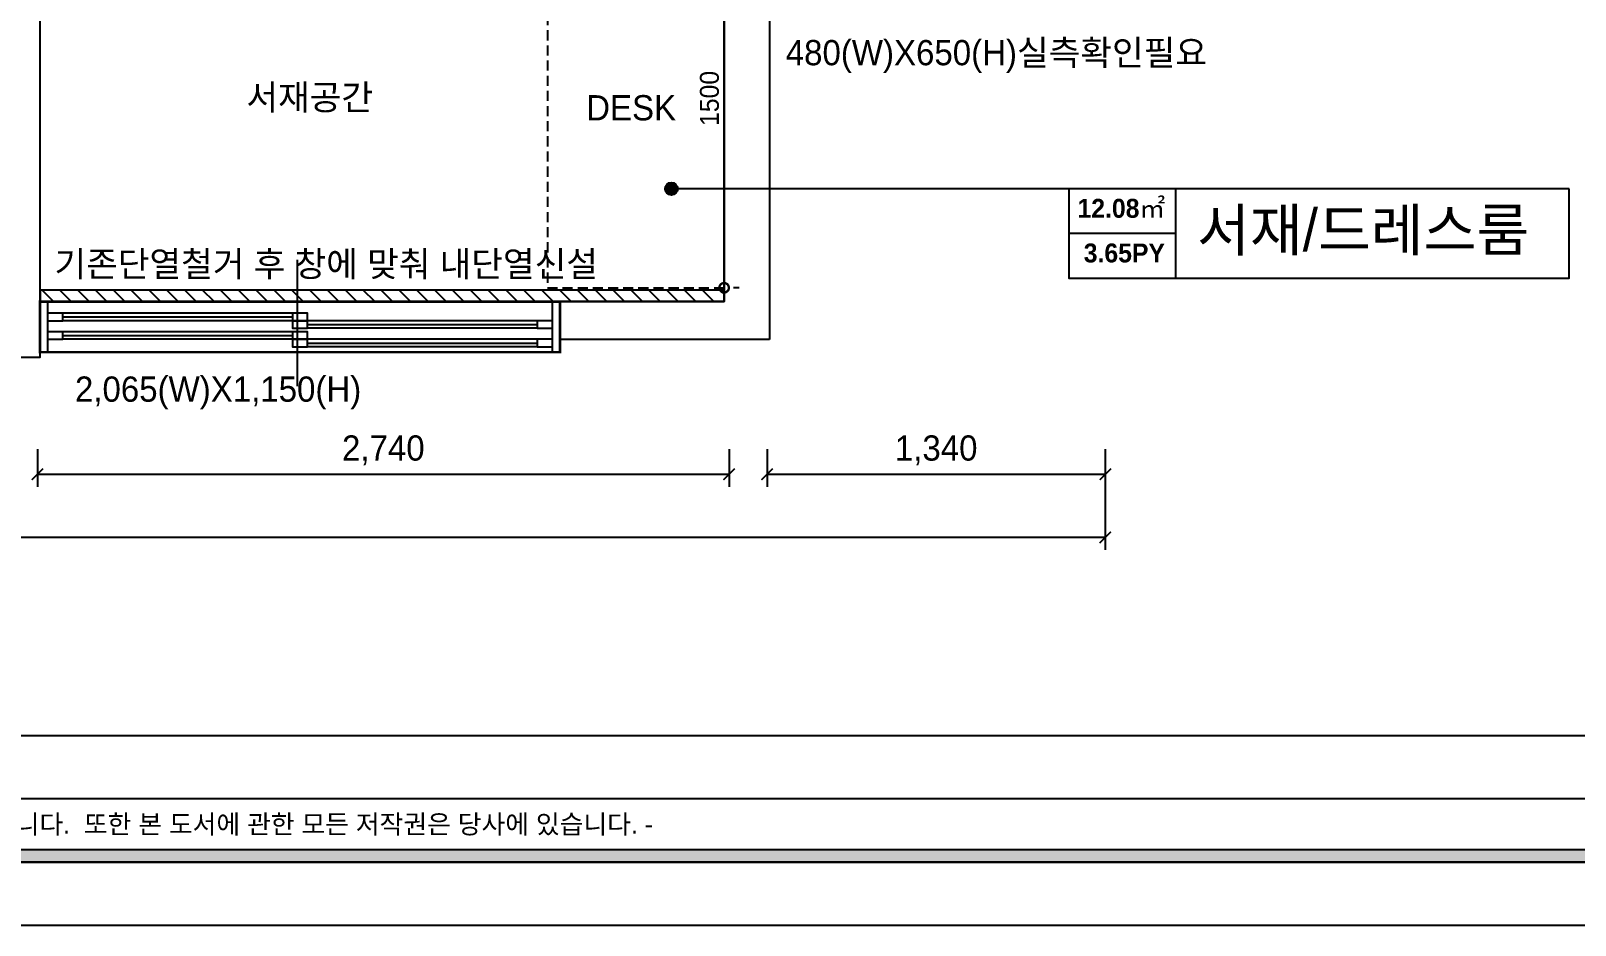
# Model space of a CAD drawing. Header units: inches. Extents: x 199882 to 277715, y -17863 to 11882.
# Drawn here: x 213457 to 219574, y -3468 to 75 of the extents above; entities that cross this region are included whole.
import ezdxf
from ezdxf.enums import TextEntityAlignment as Align

# ---------------------------------------------------------------- set-up
doc = ezdxf.new("R2010")
doc.units = ezdxf.units.IN
doc.header["$LTSCALE"] = 50
doc.header["$MEASUREMENT"] = 0
doc.linetypes.add('DH-HID2', pattern=[1.2, 0.8, -0.4])
for name, color, linetype in [('0-ELC TEXT', 7, 'Continuous'), ('03-TEXT', 3, 'Continuous'), ('04-WIN', 4, 'Continuous'), ('07-DIM WAL', 5, 'Continuous'), ('3.기호.계단선', 30, 'Continuous'), ('FORM(YOURNAME)-1', 1, 'Continuous'), ('FORM(YOURNAME)-11', 1, 'Continuous'), ('FU-FURM', 251, 'DH-HID2'), ('도면층2', 2, 'Continuous'), ('도면층4', 4, 'Continuous'), ('도면층5', 5, 'Continuous'), ('치수', 7, 'Continuous')]:
    doc.layers.add(name, color=color, linetype=linetype)
doc.styles.add('YOURNAME', font='HY울릉도M.TTF')
doc.styles.add('넥슨고딕', font='NEXONLv1GothicBold.ttf')
doc.styles.add('스타일1', font='HY울릉도M.TTF')
doc.styles.add('코레일둥고', font='Korail_Round_Gothic_Medium.ttf')
doc.dimstyles.new('30', dxfattribs={"dimscale": 30, "dimtxt": 2.5, "dimasz": 2.5, "dimexe": 1.25, "dimexo": 2, "dimtad": 1, "dimdec": 0, "dimtxsty": '스타일1', "dimblk": 'DOTSMALL', "dimcen": 2.5, "dimclrd": 1, "dimclre": 1, "dimclrt": 7, "dimadec": 0, "dimazin": 0, "dimtfac": 1, "dimtdec": 0, "dimtix": 1, "dimtmove": 0, "dimatfit": 3, "dimldrblk": 'DOTSMALL', "dimfxl": 0, "dimarcsym": 0})
doc.dimstyles.new('YOURNAME-50', dxfattribs={"dimscale": 50, "dimtxt": 2, "dimasz": 0.9, "dimexe": 1, "dimexo": 3, "dimgap": 0.7, "dimtad": 1, "dimdec": 0, "dimzin": 0, "dimdsep": 46, "dimlunit": 6, "dimtxsty": 'YOURNAME', "dimblk": 'ARCHTICK', "dimcen": 0, "dimclrd": 1, "dimclre": 1, "dimclrt": 7, "dimadec": 0, "dimazin": 0, "dimtfac": 1, "dimtdec": 0, "dimtix": 1, "dimtmove": 2, "dimatfit": 3, "dimldrblk": 'ARCHTICK', "dimfxl": 0, "dimtolj": 1, "dimtzin": 0, "dimarcsym": 0})

# ---------------------------------------------------------------- blocks, each defined once
blk = doc.blocks.new('_ArchTick')
at = {"color": 0, "linetype": 'ByBlock', "const_width": 0.15}
blk.add_lwpolyline([(-0.5, -0.5), (0.5, 0.5)], dxfattribs=at)
blk = doc.blocks.new('*D40')
at = {"layer": 'Defpoints', "color": 0}
for p in [(213483.3, -1431.5), (216223.3, -1431.5), (216223.3, -1681.5)]:
    blk.add_point(p, dxfattribs=at)
at = {"layer": '치수', "color": 1, "lineweight": -2}
for p, q in [((213483.3, -1581.5), (213483.3, -1731.5)), ((216223.3, -1581.5), (216223.3, -1731.5)), ((213483.3, -1681.5), (216223.3, -1681.5))]:
    blk.add_line(p, q, dxfattribs=at)
at = {"layer": '치수', "color": 1, "lineweight": -2, "xscale": 45, "yscale": 45, "zscale": 45, "rotation": 180}
blk.add_blockref('_ArchTick', (213483.3, -1681.5), dxfattribs=at)
at = {"layer": '치수', "color": 1, "lineweight": -2, "xscale": 45, "yscale": 45, "zscale": 45}
blk.add_blockref('_ArchTick', (216223.3, -1681.5), dxfattribs=at)
at = {"layer": '치수', "color": 7, "insert": (214853.3, -1586.8), "char_height": 100, "attachment_point": 5, "style": 'YOURNAME'}
blk.add_mtext('\\A1;2,740', dxfattribs=at)
blk = doc.blocks.new('*D41')
at = {"layer": 'Defpoints', "color": 0}
for p in [(205558.3, -1431.5), (217713.3, -1431.5), (205558.3, -1931.5)]:
    blk.add_point(p, dxfattribs=at)
at = {"layer": '치수', "color": 1, "lineweight": -2}
for p, q in [((205558.3, -1581.5), (205558.3, -1981.5)), ((217713.3, -1581.5), (217713.3, -1981.5)), ((217713.3, -1931.5), (205558.3, -1931.5))]:
    blk.add_line(p, q, dxfattribs=at)
at = {"layer": '치수', "color": 1, "lineweight": -2, "xscale": 45, "yscale": 45, "zscale": 45, "rotation": 180}
blk.add_blockref('_ArchTick', (205558.3, -1931.5), dxfattribs=at)
at = {"layer": '치수', "color": 1, "lineweight": -2, "xscale": 45, "yscale": 45, "zscale": 45}
blk.add_blockref('_ArchTick', (217713.3, -1931.5), dxfattribs=at)
at = {"layer": '치수', "color": 7, "insert": (211635.8, -1836.8), "char_height": 100, "attachment_point": 5, "style": 'YOURNAME'}
blk.add_mtext('\\A1;12,155', dxfattribs=at)
blk = doc.blocks.new('*D44')
at = {"layer": 'Defpoints', "color": 0}
for p in [(216373.3, -1431.5), (217713.3, -1431.5), (217713.3, -1681.5)]:
    blk.add_point(p, dxfattribs=at)
at = {"layer": '치수', "color": 1, "lineweight": -2}
for p, q in [((216373.3, -1581.5), (216373.3, -1731.5)), ((217713.3, -1581.5), (217713.3, -1731.5)), ((216373.3, -1681.5), (217713.3, -1681.5))]:
    blk.add_line(p, q, dxfattribs=at)
at = {"layer": '치수', "color": 1, "lineweight": -2, "xscale": 45, "yscale": 45, "zscale": 45, "rotation": 180}
blk.add_blockref('_ArchTick', (216373.3, -1681.5), dxfattribs=at)
at = {"layer": '치수', "color": 1, "lineweight": -2, "xscale": 45, "yscale": 45, "zscale": 45}
blk.add_blockref('_ArchTick', (217713.3, -1681.5), dxfattribs=at)
at = {"layer": '치수', "color": 7, "insert": (217043.3, -1586.8), "char_height": 100, "attachment_point": 5, "style": 'YOURNAME'}
blk.add_mtext('\\A1;1,340', dxfattribs=at)
blk = doc.blocks.new('_DOTSMALL')
at = {"color": 0, "linetype": 'ByBlock', "const_width": 0.5}
blk.add_lwpolyline([(-0.0625, 0, 1), (0.0625, 0, 1)], format="xyb", close=True, dxfattribs=at)
blk = doc.blocks.new('*D54')
at = {"layer": '07-DIM WAL', "color": 1, "lineweight": -2}
for p, q in [((216203.3, -942.7), (216203.3, 557.3)), ((216263.3, 557.3), (216240.8, 557.3)), ((216263.3, -942.7), (216240.8, -942.7))]:
    blk.add_line(p, q, dxfattribs=at)
at = {"layer": 'Defpoints', "color": 0}
for p in [(216203.3, 557.3), (216203.3, 557.3), (216203.3, -942.7)]:
    blk.add_point(p, dxfattribs=at)
at = {"layer": '07-DIM WAL', "color": 1, "lineweight": -2, "xscale": 75, "yscale": 75, "zscale": 75}
for p, rotation in [((216203.3, 557.3), 90), ((216203.3, -942.7), 270)]:
    blk.add_blockref('_DOTSMALL', p, dxfattribs=dict(at, rotation=rotation))
at = {"layer": '07-DIM WAL', "color": 7, "insert": (216145.5, -192.7), "char_height": 75, "attachment_point": 5, "rotation": 90, "style": '스타일1'}
blk.add_mtext('1500', dxfattribs=at)
blk = doc.blocks.new('FORM-ELEVATION')
at = {"layer": 'FORM(YOURNAME)-11'}
h = blk.add_hatch(color=256, dxfattribs=at)
h.dxf.hatch_style = 1
h.paths.add_polyline_path([(-10309, 35708), (71691, 35708), (71691, 35508), (-10309, 35508)])
h.paths.add_polyline_path([(-10309, -21492), (71691, -21492), (71691, -21692), (-10309, -21692)])
at = {"layer": 'Defpoints', "color": 158}
blk.add_line((62481, -20692), (-10309, -20692), dxfattribs=at)
for points in [[(-10309, -21692), (71691, -21692), (71691, 35708), (-10309, 35708)], [(-8309, 33708), (61071, 33708), (61071, -19692), (-8309, -19692)]]:
    blk.add_lwpolyline(points, close=True, dxfattribs=at)
at = {"layer": 'FORM(YOURNAME)-11', "color": 250}
blk.add_lwpolyline([(-11309, -22692), (72691, -22692), (72691, 36708), (-11309, 36708)], close=True, dxfattribs=at)
at = {"layer": 'FORM(YOURNAME)-11'}
blk.add_lwpolyline([(-10309, -21492), (71691, -21492), (71691, -21692), (-10309, -21692)], close=True, dxfattribs=at)
at = {"layer": 'FORM(YOURNAME)-11', "color": 1, "style": 'YOURNAME'}
blk.add_text("- 본 도서는 어떠한 경우에도 무단으로 도용할 수 없으며 도용시 '지적재산권' 보호에 관한 법률에 의거, 법적 분쟁이 발생합니다.  또한 본 도서에 관한 모든 저작권은 당사에 있습니다. -", height=300, dxfattribs=at).set_placement((28146, -21092), align=Align.MIDDLE_CENTER)
at = {"layer": 'FORM(YOURNAME)-11', "color": 3, "style": 'YOURNAME'}
for tag, height, p in [('1', 450, (71041, -1219)), ('2', 450, (71041, -1863)), ('3', 450, (71041, -3150)), ('4', 450, (71041, -5081)), ('5', 515, (71041, -7398)), ('6', 515, (71041, -9650)), ('7', 515, (71041, -11903)), ('8', 515, (71041, -14155)), ('9', 515, (71041, -16408)), ('10', 515, (66791, -18596)), ('11', 515, (71041, -18660)), ('12', 515, (66791, -20848)), ('13', 515, (71041, -20848))]:
    blk.add_attdef(tag, text='', height=height, dxfattribs=at).set_placement(p, align=Align.MIDDLE_RIGHT)
blk = doc.blocks.new('floor')
at = {"layer": '도면층2'}
for p in [(215553.3, -997.7), (216383.3, -1147.7)]:
    blk.add_line(p, (215553.3, -1147.7), dxfattribs=at)
for points in [[(214593.3, 3057.3), (214593.3, 3917.3), (215858.3, 3917.3), (215858.3, 3207.3), (215858.3, 3057.3), (216203.3, 3057.3), (216203.3, 37.3)], [(216383.3, 3057.3), (216383.3, 3207.3), (216383.3, -1147.7)], [(216203.3, 37.3), (216203.3, -997.7), (215553.3, -997.7)]]:
    blk.add_lwpolyline(points, dxfattribs=at)
blk.add_lwpolyline([(213122.3, -1042.7), (213122.3, -1217.7), (213493.3, -1217.7), (213493.3, 3057.3), (213503.3, 3057.3), (213503.3, 3172.3), (213292.3, 3172.3), (213292.3, 727.3), (213077.3, 727.3), (213077.3, 477.3), (213292.3, 477.3), (213293.3, -1042.7)], close=True, dxfattribs=at)
at = {"layer": '도면층4'}
for p, q in [((214513.3, -1331.9), (214513.3, -831.9)), ((215553.3, -997.7), (213493.3, -997.7)), ((213493.3, -997.7), (213493.3, -1197.7)), ((213523.3, -997.7), (213523.3, -1197.7)), ((215523.3, -1197.7), (215523.3, -997.7)), ((215553.3, -1197.7), (215553.3, -997.7)), ((213583.3, -1058.1), (214493.3, -1058.1)), ((214553.3, -1088.1), (215463.3, -1088.1)), ((213583.3, -1131.9), (214493.3, -1131.9)), ((214553.3, -1161.9), (215463.3, -1161.9)), ((213493.3, -1197.7), (215553.3, -1197.7))]:
    blk.add_line(p, q, dxfattribs=at)
for points in [[(213523.3, -1043.1), (213523.3, -1073.1), (213583.3, -1073.1), (213583.3, -1043.1)], [(214493.3, -1043.1), (214493.3, -1073.1), (214553.3, -1073.1), (214553.3, -1043.1)], [(214493.3, -1073.1), (214493.3, -1103.1), (214553.3, -1103.1), (214553.3, -1073.1)], [(215463.3, -1073.1), (215463.3, -1103.1), (215523.3, -1103.1), (215523.3, -1073.1)], [(213523.3, -1116.9), (213523.3, -1146.9), (213583.3, -1146.9), (213583.3, -1116.9)], [(214493.3, -1116.9), (214493.3, -1146.9), (214553.3, -1146.9), (214553.3, -1116.9)], [(214493.3, -1146.9), (214493.3, -1176.9), (214553.3, -1176.9), (214553.3, -1146.9)], [(215463.3, -1146.9), (215463.3, -1176.9), (215523.3, -1176.9), (215523.3, -1146.9)]]:
    blk.add_lwpolyline(points, close=True, dxfattribs=at)
at = {"layer": '도면층5'}
for p, q in [((214493.3, -1043.1), (213583.3, -1043.1)), ((214493.3, -1073.1), (213583.3, -1073.1)), ((215463.3, -1073.1), (214553.3, -1073.1)), ((214493.3, -1116.9), (213583.3, -1116.9)), ((214493.3, -1146.9), (213583.3, -1146.9)), ((215463.3, -1103.1), (214553.3, -1103.1)), ((215463.3, -1146.9), (214553.3, -1146.9)), ((215463.3, -1176.9), (214553.3, -1176.9))]:
    blk.add_line(p, q, dxfattribs=at)

msp = doc.modelspace()

# ---------------------------------------------------------------- hatches: boundary and pattern name
at = {"layer": '0-ELC TEXT'}
h = msp.add_hatch(color=256, dxfattribs=at)
h.dxf.hatch_style = 1
edge = h.paths.add_edge_path()
edge.add_arc((215994.4, -550.7), 25, 90, 450)
h = msp.add_hatch(color=256, dxfattribs=at)
h.dxf.hatch_style = 1
edge = h.paths.add_edge_path()
edge.add_arc((215994.4, -550.7), 25, 90, 450)
at = {"layer": '3.기호.계단선'}
h = msp.add_hatch(dxfattribs=at)
h.set_pattern_fill('_USER', color=256, scale=50, angle=135, pattern_type=0)
h.set_pattern_definition([(135, (9110, -8835), (-35.355339, -35.355339), [])])
h.paths.add_polyline_path([(214863.3, -952.7), (213963.3, -952.7), (213493.3, -952.7), (213493.3, -997.7), (214863.3, -997.7)])
h.paths.add_polyline_path([(216203.3, -952.7), (216748.3, -952.7), (214863.3, -952.7), (214863.3, -997.7), (216203.3, -997.7)])

# ---------------------------------------------------------------- linework, layer by layer
at = {"color": 140, "const_width": 10}
msp.add_lwpolyline([(213493.3, -997.7), (215553.3, -997.7), (215553.3, -1197.7), (213493.3, -1197.7)], close=True, dxfattribs=at)
at = {"layer": '0-ELC TEXT'}
for p, q in [((217568.4, -550.7), (215994.4, -550.7)), ((217993.1, -904.5), (217993.1, -550.7)), ((217993.1, -727.6), (217568.4, -727.6))]:
    msp.add_line(p, q, dxfattribs=at)
msp.add_lwpolyline([(219550.3, -550.7), (217568.4, -550.7), (217568.4, -904.5), (219550.3, -904.5)], close=True, dxfattribs=at)
msp.add_circle((215994.4, -550.7), 25, dxfattribs=at)
msp.add_circle((215994.4, -550.7), 25, dxfattribs=at)
at = {"layer": '3.기호.계단선'}
msp.add_lwpolyline([(216203.3, -952.7), (213493.3, -952.7), (213493.3, -997.7), (216203.3, -997.7)], close=True, dxfattribs=at)
at = {"layer": 'FU-FURM'}
msp.add_lwpolyline([(216203.3, -942.7), (216203.3, 557.3), (215503.3, 557.3), (215503.3, -942.7)], close=True, dxfattribs=at)

# ---------------------------------------------------------------- block references
at = {"layer": '04-WIN'}
msp.add_blockref('floor', (0, 0), dxfattribs=at)
at = {"layer": 'FORM(YOURNAME)-1', "xscale": 0.2500000000000001, "yscale": 0.2500000000000001, "zscale": 0.2500000000000001}
msp.add_blockref('FORM-ELEVATION', (205083.5, 2205.4), dxfattribs=at)

# ---------------------------------------------------------------- texts
at = {"layer": '0-ELC TEXT', "style": '코레일둥고'}
for s, p in [('480(W)X650(H)실측확인필요', (216447.4, -61.3)), ('서재공간', (214310.6, -238)), ('DESK', (215656.8, -279.7)), ('2,065(W)X1,150(H)', (213631.7, -1394.2))]:
    msp.add_text(s, height=100, dxfattribs=at).set_placement(p)
at = {"layer": '03-TEXT'}
for s, height, style, p in [('12.08㎡', 75, '넥슨고딕', (217777, -665.5)), ('서재/드레스룸', 166.67, '코레일둥고', (218734.6, -797)), ('3.65PY', 75, '넥슨고딕', (217788.7, -842.4))]:
    msp.add_text(s, height=height, dxfattribs=dict(at, style=style)).set_placement(p, align=Align.CENTER)
at = {"layer": '3.기호.계단선', "style": '코레일둥고'}
msp.add_text('기존단열철거 후 창에 맞춰 내단열신설', height=100, dxfattribs=at).set_placement((213550.5, -898.4))

# ---------------------------------------------------------------- dimensions: what is measured, and where the dimension line sits
at = {"layer": '07-DIM WAL'}
dim = msp.add_linear_dim(base=(216203.3, 557.3), p1=(216203.3, -942.7), p2=(216203.3, 557.3), angle=90, dimstyle='30', dxfattribs=at)
dim.commit()
dim.dimension.update_dxf_attribs({"geometry": '*D54', "text_midpoint": (216145.5, -192.7)})
at = {"layer": '치수'}
for base, p1, p2, picture, middle in [((205558.3, -1931.5), (217713.3, -1431.5), (205558.3, -1431.5), '*D41', (211635.8, -1836.8)), ((216223.3, -1681.5), (213483.3, -1431.5), (216223.3, -1431.5), '*D40', (214853.3, -1586.8)), ((217713.3, -1681.5), (216373.3, -1431.5), (217713.3, -1431.5), '*D44', (217043.3, -1586.8))]:
    dim = msp.add_linear_dim(base=base, p1=p1, p2=p2, angle=180, dimstyle='YOURNAME-50', override={"dimfxl": 1.25, "dimarcsym": 2}, dxfattribs=at)
    dim.commit()
    dim.dimension.update_dxf_attribs({"geometry": picture, "text_midpoint": middle})

doc.saveas('drawing.dxf')
